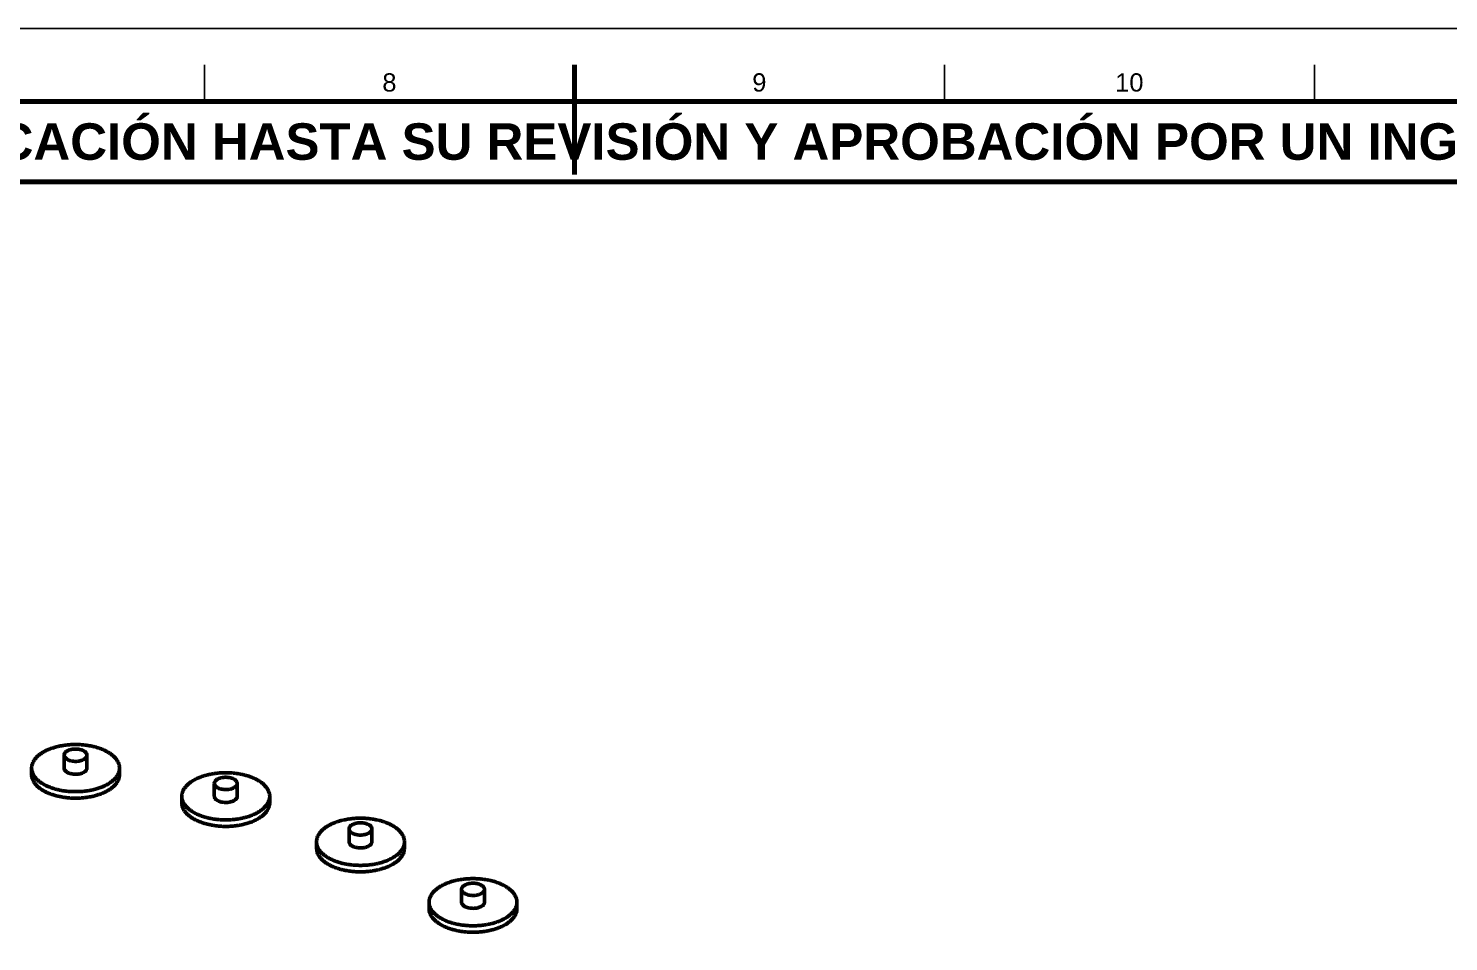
# Model space of a CAD drawing. Header units: millimetres. Extents: x 0 to 841, y 0 to 594.
# Drawn here: x 350.7 to 545.3, y 468.9 to 594 of the extents above; entities that cross this region are included whole.
import ezdxf
from ezdxf.enums import TextEntityAlignment as Align

# ---------------------------------------------------------------- set-up
doc = ezdxf.new("R2010")
doc.units = ezdxf.units.MM
for name, color, linetype, lineweight in [('FINA', 7, 'CONTINUOUS', 25), ('MARCO', 7, 'CONTINUOUS', 70), ('TXT', 7, 'CONTINUOUS', 25), ('VIS', 7, 'CONTINUOUS', 50)]:
    doc.layers.add(name, color=color, linetype=linetype, lineweight=lineweight)
doc.styles.add('STD', font='LiberationSans-Regular.ttf')
doc.styles.add('STDB', font='LiberationSans-Bold.ttf')

msp = doc.modelspace()

# ---------------------------------------------------------------- linework, layer by layer
at = {"layer": 'FINA'}
for p, q in [((374.81, 584), (374.81, 589)), ((425.5, 584), (425.5, 589)), ((476.19, 584), (476.19, 589)), ((526.88, 584), (526.88, 589))]:
    msp.add_line(p, q, dxfattribs=at)
msp.add_lwpolyline([(0, 0), (841, 0), (841, 594), (0, 594)], close=True, dxfattribs=at)
at = {"layer": 'MARCO'}
msp.add_line((425.5, 589), (425.5, 574), dxfattribs=at)
for points in [[(20, 10), (831, 10), (831, 584), (20, 584)], [(20, 573), (831, 573), (831, 584), (20, 584)]]:
    msp.add_lwpolyline(points, close=True, dxfattribs=at)
at = {"layer": 'VIS'}
for points in [[(363.18, 492.67), (363.18, 492.79), (363.17, 492.91), (363.15, 493.03), (363.12, 493.14), (363.08, 493.26), (363.04, 493.37), (362.99, 493.48), (362.93, 493.59), (362.87, 493.69), (362.8, 493.79), (362.73, 493.89), (362.66, 493.99), (362.58, 494.08), (362.5, 494.17), (362.41, 494.25), (362.32, 494.33), (362.23, 494.41), (362.14, 494.49), (362.04, 494.56), (361.94, 494.63), (361.84, 494.7), (361.74, 494.77), (361.64, 494.83), (361.53, 494.89), (361.43, 494.95), (361.32, 495), (361.21, 495.06), (361.1, 495.11), (360.99, 495.16), (360.88, 495.21), (360.77, 495.25), (360.66, 495.3), (360.54, 495.34), (360.43, 495.38), (360.32, 495.42), (360.2, 495.46), (360.09, 495.49), (359.97, 495.53), (359.85, 495.56), (359.74, 495.59), (359.62, 495.62), (359.5, 495.65), (359.38, 495.67), (359.26, 495.7), (359.15, 495.72), (359.03, 495.74), (358.91, 495.76), (358.79, 495.78), (358.67, 495.8), (358.55, 495.81), (358.43, 495.83), (358.31, 495.84), (358.19, 495.85), (358.07, 495.86), (357.95, 495.87), (357.83, 495.88), (357.71, 495.89), (357.59, 495.89), (357.47, 495.89), (357.34, 495.9), (357.22, 495.9), (357.1, 495.9), (356.98, 495.9), (356.86, 495.89), (356.74, 495.89), (356.62, 495.89), (356.5, 495.88), (356.38, 495.87), (356.26, 495.86), (356.14, 495.85), (356.02, 495.84), (355.9, 495.83), (355.78, 495.81), (355.66, 495.8), (355.54, 495.78), (355.42, 495.76), (355.3, 495.74), (355.18, 495.72), (355.06, 495.7), (354.94, 495.67), (354.83, 495.65), (354.71, 495.62), (354.59, 495.59), (354.47, 495.56), (354.36, 495.53), (354.24, 495.49), (354.13, 495.46), (354.01, 495.42), (353.9, 495.38), (353.78, 495.34), (353.67, 495.3), (353.56, 495.25), (353.44, 495.21), (353.33, 495.16), (353.22, 495.11), (353.11, 495.06), (353.01, 495), (352.9, 494.95), (352.79, 494.89), (352.69, 494.83), (352.59, 494.77), (352.48, 494.7), (352.39, 494.63), (352.29, 494.56), (352.19, 494.49), (352.1, 494.41), (352.01, 494.33), (351.92, 494.25), (351.83, 494.17), (351.75, 494.08), (351.67, 493.99), (351.59, 493.89), (351.52, 493.79), (351.46, 493.69), (351.39, 493.59), (351.34, 493.48), (351.29, 493.37), (351.25, 493.26), (351.21, 493.14), (351.18, 493.03), (351.16, 492.91), (351.15, 492.79), (351.14, 492.67)], [(358.73, 494.43), (358.72, 494.55), (358.67, 494.67), (358.61, 494.77), (358.52, 494.85), (358.43, 494.93), (358.33, 495), (358.22, 495.06), (358.11, 495.11), (358, 495.15), (357.88, 495.18), (357.76, 495.21), (357.65, 495.24), (357.53, 495.25), (357.41, 495.27), (357.28, 495.27), (357.16, 495.28), (357.04, 495.27), (356.92, 495.27), (356.8, 495.25), (356.68, 495.24), (356.56, 495.21), (356.44, 495.18), (356.33, 495.15), (356.22, 495.11), (356.1, 495.06), (356, 495), (355.9, 494.93), (355.8, 494.85), (355.72, 494.77), (355.65, 494.67), (355.61, 494.55), (355.59, 494.43)], [(355.59, 494.43), (355.61, 494.31), (355.66, 494.2), (355.73, 494.1), (355.81, 494.01), (355.91, 493.93), (356.01, 493.86), (356.12, 493.8), (356.23, 493.75), (356.35, 493.71), (356.47, 493.68), (356.59, 493.65), (356.71, 493.63), (356.83, 493.61), (356.95, 493.6), (357.08, 493.59), (357.2, 493.59), (357.32, 493.59), (357.45, 493.6), (357.57, 493.62), (357.69, 493.64), (357.81, 493.67), (357.93, 493.7), (358.05, 493.74), (358.16, 493.78), (358.27, 493.84)], [(355.59, 494.43), (355.59, 492.67)], [(358.27, 493.84), (358.39, 493.9), (358.49, 493.98), (358.59, 494.08), (358.66, 494.18), (358.71, 494.3), (358.73, 494.43)], [(358.73, 494.43), (358.73, 492.67)], [(351.14, 492.67), (351.15, 492.55), (351.16, 492.43), (351.18, 492.31), (351.21, 492.19), (351.25, 492.07), (351.29, 491.96), (351.34, 491.85), (351.39, 491.74), (351.46, 491.64), (351.52, 491.54), (351.59, 491.44), (351.67, 491.35), (351.75, 491.26), (351.83, 491.17), (351.92, 491.08), (352, 491), (352.1, 490.92), (352.19, 490.85), (352.29, 490.77), (352.38, 490.7), (352.48, 490.63), (352.58, 490.57), (352.69, 490.51), (352.79, 490.45), (352.9, 490.39), (353, 490.33), (353.11, 490.28), (353.22, 490.22), (353.33, 490.17), (353.44, 490.13), (353.55, 490.08), (353.67, 490.04), (353.78, 489.99), (353.89, 489.95), (354.01, 489.92), (354.12, 489.88), (354.24, 489.84), (354.35, 489.81), (354.47, 489.78), (354.59, 489.75), (354.7, 489.72), (354.82, 489.69), (354.94, 489.66), (355.06, 489.64), (355.18, 489.62), (355.3, 489.59), (355.41, 489.57), (355.53, 489.56), (355.65, 489.54), (355.77, 489.52), (355.89, 489.51), (356.01, 489.49), (356.13, 489.48), (356.25, 489.47), (356.37, 489.46), (356.49, 489.46), (356.61, 489.45), (356.74, 489.44), (356.86, 489.44), (356.98, 489.44), (357.1, 489.44), (357.22, 489.44), (357.34, 489.44), (357.46, 489.44), (357.58, 489.44), (357.7, 489.45), (357.82, 489.45), (357.94, 489.46), (358.06, 489.47), (358.18, 489.48), (358.3, 489.49), (358.42, 489.51), (358.54, 489.52), (358.66, 489.54), (358.78, 489.55), (358.9, 489.57), (359.02, 489.59), (359.14, 489.61), (359.26, 489.64), (359.38, 489.66), (359.49, 489.69), (359.61, 489.71), (359.73, 489.74), (359.85, 489.77), (359.96, 489.81), (360.08, 489.84), (360.19, 489.87), (360.31, 489.91), (360.42, 489.95), (360.54, 489.99), (360.65, 490.03), (360.76, 490.08), (360.87, 490.12), (360.99, 490.17), (361.1, 490.22), (361.2, 490.27), (361.31, 490.33), (361.42, 490.38)], [(351.14, 492.67), (351.14, 491.78)], [(355.59, 492.67), (355.61, 492.55), (355.66, 492.43), (355.73, 492.33), (355.81, 492.24), (355.91, 492.16), (356.01, 492.1), (356.12, 492.04), (356.23, 491.99), (356.35, 491.95), (356.47, 491.91), (356.59, 491.88), (356.71, 491.86), (356.83, 491.84), (356.95, 491.83), (357.08, 491.83), (357.2, 491.82), (357.32, 491.83), (357.45, 491.84), (357.57, 491.85), (357.69, 491.87), (357.81, 491.9), (357.93, 491.93), (358.05, 491.97), (358.16, 492.02), (358.27, 492.07)], [(358.27, 492.07), (358.39, 492.14), (358.49, 492.22), (358.59, 492.31), (358.66, 492.42), (358.71, 492.54), (358.73, 492.67)], [(361.42, 490.38), (361.53, 490.44), (361.63, 490.5), (361.73, 490.56), (361.84, 490.63), (361.94, 490.7), (362.03, 490.77), (362.13, 490.84), (362.23, 490.92), (362.32, 491), (362.41, 491.08), (362.49, 491.16), (362.58, 491.25), (362.66, 491.34), (362.73, 491.44), (362.8, 491.54), (362.87, 491.64), (362.93, 491.74), (362.99, 491.85), (363.04, 491.96), (363.08, 492.07), (363.12, 492.19), (363.14, 492.31), (363.17, 492.43), (363.18, 492.55), (363.18, 492.67)], [(363.18, 492.67), (363.18, 491.78)], [(351.14, 491.78), (351.15, 491.66), (351.16, 491.54), (351.18, 491.42), (351.21, 491.31), (351.25, 491.19), (351.29, 491.08), (351.34, 490.97), (351.39, 490.86), (351.46, 490.76), (351.52, 490.66), (351.59, 490.56), (351.67, 490.46), (351.75, 490.37), (351.83, 490.29), (351.92, 490.2), (352, 490.12), (352.1, 490.04), (352.19, 489.96), (352.29, 489.89), (352.38, 489.82), (352.48, 489.75), (352.58, 489.69), (352.69, 489.62), (352.79, 489.56), (352.9, 489.5), (353, 489.45), (353.11, 489.39), (353.22, 489.34), (353.33, 489.29), (353.44, 489.24), (353.55, 489.2), (353.67, 489.15), (353.78, 489.11), (353.89, 489.07), (354.01, 489.03), (354.12, 488.99), (354.24, 488.96), (354.35, 488.93), (354.47, 488.89), (354.59, 488.86), (354.7, 488.83), (354.82, 488.81), (354.94, 488.78), (355.06, 488.76), (355.18, 488.73), (355.3, 488.71), (355.41, 488.69), (355.53, 488.67), (355.65, 488.66), (355.77, 488.64), (355.89, 488.63), (356.01, 488.61), (356.13, 488.6), (356.25, 488.59), (356.37, 488.58), (356.49, 488.57), (356.61, 488.57), (356.74, 488.56), (356.86, 488.56), (356.98, 488.55), (357.1, 488.55), (357.22, 488.55), (357.34, 488.55), (357.46, 488.56), (357.58, 488.56), (357.7, 488.57), (357.82, 488.57), (357.94, 488.58), (358.06, 488.59), (358.18, 488.6), (358.3, 488.61), (358.42, 488.62), (358.54, 488.64), (358.66, 488.65), (358.78, 488.67), (358.9, 488.69), (359.02, 488.71), (359.14, 488.73), (359.26, 488.75), (359.38, 488.78), (359.49, 488.8), (359.61, 488.83), (359.73, 488.86), (359.85, 488.89), (359.96, 488.92), (360.08, 488.96), (360.19, 488.99), (360.31, 489.03), (360.42, 489.07), (360.54, 489.11), (360.65, 489.15), (360.76, 489.19), (360.87, 489.24), (360.99, 489.29), (361.1, 489.34), (361.2, 489.39), (361.31, 489.44), (361.42, 489.5)], [(361.42, 489.5), (361.53, 489.56), (361.63, 489.62), (361.73, 489.68), (361.84, 489.75), (361.94, 489.81), (362.03, 489.89), (362.13, 489.96), (362.23, 490.04), (362.32, 490.11), (362.41, 490.2), (362.49, 490.28), (362.58, 490.37), (362.66, 490.46), (362.73, 490.56), (362.8, 490.65), (362.87, 490.75), (362.93, 490.86), (362.99, 490.97), (363.04, 491.08), (363.08, 491.19), (363.12, 491.31), (363.14, 491.42), (363.17, 491.54), (363.18, 491.66), (363.18, 491.78)], [(383.76, 488.8), (383.76, 488.92), (383.74, 489.04), (383.72, 489.16), (383.69, 489.28), (383.66, 489.39), (383.61, 489.51), (383.56, 489.62), (383.51, 489.72), (383.45, 489.83), (383.38, 489.93), (383.31, 490.03), (383.23, 490.12), (383.16, 490.21), (383.07, 490.3), (382.99, 490.39), (382.9, 490.47), (382.81, 490.55), (382.71, 490.62), (382.62, 490.7), (382.52, 490.77), (382.42, 490.83), (382.32, 490.9), (382.21, 490.96), (382.11, 491.02), (382, 491.08), (381.9, 491.14), (381.79, 491.19), (381.68, 491.24), (381.57, 491.29), (381.46, 491.34), (381.35, 491.39), (381.23, 491.43), (381.12, 491.48), (381.01, 491.52), (380.89, 491.55), (380.78, 491.59), (380.66, 491.63), (380.55, 491.66), (380.43, 491.69), (380.31, 491.72), (380.2, 491.75), (380.08, 491.78), (379.96, 491.81), (379.84, 491.83), (379.72, 491.85), (379.6, 491.87), (379.49, 491.89), (379.37, 491.91), (379.25, 491.93), (379.13, 491.95), (379.01, 491.96), (378.89, 491.97), (378.77, 491.99), (378.65, 492), (378.53, 492.01), (378.4, 492.01), (378.28, 492.02), (378.16, 492.03), (378.04, 492.03), (377.92, 492.03), (377.8, 492.03), (377.68, 492.03), (377.56, 492.03), (377.44, 492.03), (377.32, 492.03), (377.2, 492.02), (377.08, 492.01), (376.96, 492.01), (376.84, 492), (376.71, 491.99), (376.59, 491.97), (376.47, 491.96), (376.35, 491.95), (376.23, 491.93), (376.12, 491.91), (376, 491.89), (375.88, 491.87), (375.76, 491.85), (375.64, 491.83), (375.52, 491.81), (375.4, 491.78), (375.29, 491.75), (375.17, 491.72), (375.05, 491.69), (374.93, 491.66), (374.82, 491.63), (374.7, 491.59), (374.59, 491.55), (374.47, 491.52), (374.36, 491.48), (374.25, 491.43), (374.13, 491.39), (374.02, 491.34), (373.91, 491.29), (373.8, 491.24), (373.69, 491.19), (373.58, 491.14), (373.48, 491.08), (373.37, 491.02), (373.27, 490.96), (373.16, 490.9), (373.06, 490.83), (372.96, 490.77), (372.86, 490.7), (372.77, 490.62), (372.67, 490.55), (372.58, 490.47), (372.49, 490.39), (372.41, 490.3), (372.33, 490.21), (372.25, 490.12), (372.17, 490.03), (372.1, 489.93), (372.03, 489.83), (371.97, 489.72), (371.92, 489.62), (371.87, 489.51), (371.82, 489.39), (371.79, 489.28), (371.76, 489.16), (371.74, 489.04), (371.73, 488.92), (371.72, 488.8)], [(379.31, 490.57), (379.29, 490.69), (379.25, 490.8), (379.18, 490.9), (379.1, 490.99), (379.01, 491.07), (378.91, 491.13), (378.8, 491.19), (378.69, 491.24), (378.58, 491.28), (378.46, 491.32), (378.34, 491.35), (378.22, 491.37), (378.1, 491.39), (377.98, 491.4), (377.86, 491.41), (377.74, 491.41), (377.62, 491.41), (377.5, 491.4), (377.38, 491.39), (377.26, 491.37), (377.14, 491.35), (377.02, 491.32), (376.91, 491.28), (376.79, 491.24), (376.68, 491.19), (376.58, 491.13), (376.47, 491.07), (376.38, 490.99), (376.3, 490.9), (376.23, 490.8), (376.19, 490.69), (376.17, 490.57)], [(376.17, 490.57), (376.19, 490.45), (376.23, 490.33), (376.3, 490.23), (376.39, 490.14), (376.48, 490.06), (376.59, 490), (376.7, 489.94), (376.81, 489.89), (376.93, 489.85), (377.04, 489.81), (377.16, 489.78), (377.29, 489.76), (377.41, 489.74), (377.53, 489.73), (377.65, 489.73), (377.78, 489.72), (377.9, 489.73), (378.02, 489.74), (378.15, 489.75), (378.27, 489.77), (378.39, 489.8), (378.51, 489.83), (378.63, 489.87), (378.74, 489.92), (378.85, 489.97)], [(376.17, 490.57), (376.17, 488.8)], [(378.85, 489.97), (378.96, 490.04), (379.07, 490.12), (379.16, 490.21), (379.24, 490.32), (379.29, 490.44), (379.31, 490.57)], [(379.31, 490.57), (379.31, 488.8)], [(371.72, 488.8), (371.73, 488.68), (371.74, 488.56), (371.76, 488.44), (371.79, 488.32), (371.82, 488.21), (371.87, 488.1), (371.92, 487.99), (371.97, 487.88), (372.03, 487.78), (372.1, 487.67), (372.17, 487.58), (372.25, 487.48), (372.32, 487.39), (372.41, 487.3), (372.49, 487.22), (372.58, 487.14), (372.67, 487.06), (372.77, 486.98), (372.86, 486.91), (372.96, 486.84), (373.06, 486.77), (373.16, 486.7), (373.26, 486.64), (373.37, 486.58), (373.47, 486.52), (373.58, 486.46), (373.69, 486.41), (373.8, 486.36), (373.91, 486.31), (374.02, 486.26), (374.13, 486.22), (374.24, 486.17), (374.36, 486.13), (374.47, 486.09), (374.58, 486.05), (374.7, 486.01), (374.82, 485.98), (374.93, 485.94), (375.05, 485.91), (375.16, 485.88), (375.28, 485.85), (375.4, 485.82), (375.52, 485.8), (375.64, 485.77), (375.75, 485.75), (375.87, 485.73), (375.99, 485.71), (376.11, 485.69), (376.23, 485.67), (376.35, 485.66), (376.47, 485.64), (376.59, 485.63), (376.71, 485.62), (376.83, 485.61), (376.95, 485.6), (377.07, 485.59), (377.19, 485.58), (377.31, 485.58), (377.43, 485.57), (377.55, 485.57), (377.67, 485.57), (377.8, 485.57), (377.92, 485.57), (378.04, 485.57), (378.16, 485.58), (378.28, 485.58), (378.4, 485.59), (378.52, 485.6), (378.64, 485.61), (378.76, 485.62), (378.88, 485.63), (379, 485.64), (379.12, 485.66), (379.24, 485.67), (379.36, 485.69), (379.48, 485.71), (379.6, 485.73), (379.72, 485.75), (379.84, 485.77), (379.95, 485.8), (380.07, 485.82), (380.19, 485.85), (380.31, 485.88), (380.42, 485.91), (380.54, 485.94), (380.66, 485.97), (380.77, 486.01), (380.89, 486.05), (381, 486.08), (381.11, 486.13), (381.23, 486.17), (381.34, 486.21), (381.45, 486.26), (381.56, 486.3), (381.67, 486.35), (381.78, 486.41), (381.89, 486.46), (382, 486.52)], [(371.72, 488.8), (371.72, 487.92)], [(376.17, 488.8), (376.19, 488.68), (376.23, 488.57), (376.3, 488.46), (376.39, 488.37), (376.48, 488.3), (376.59, 488.23), (376.7, 488.17), (376.81, 488.12), (376.93, 488.08), (377.04, 488.05), (377.16, 488.02), (377.29, 487.99), (377.41, 487.98), (377.53, 487.97), (377.65, 487.96), (377.78, 487.96), (377.9, 487.96), (378.02, 487.97), (378.15, 487.99), (378.27, 488.01), (378.39, 488.03), (378.51, 488.07), (378.63, 488.1), (378.74, 488.15), (378.85, 488.21)], [(378.85, 488.21), (378.96, 488.27), (379.07, 488.35), (379.16, 488.44), (379.24, 488.55), (379.29, 488.67), (379.31, 488.8)], [(382, 486.52), (382.1, 486.57), (382.21, 486.64), (382.31, 486.7), (382.41, 486.76), (382.51, 486.83), (382.61, 486.9), (382.71, 486.98), (382.8, 487.05), (382.89, 487.13), (382.98, 487.21), (383.07, 487.3), (383.15, 487.39), (383.23, 487.48), (383.31, 487.57), (383.38, 487.67), (383.45, 487.77), (383.51, 487.88), (383.56, 487.98), (383.61, 488.09), (383.66, 488.21), (383.69, 488.32), (383.72, 488.44), (383.74, 488.56), (383.76, 488.68), (383.76, 488.8)], [(383.76, 488.8), (383.76, 487.92)], [(371.72, 487.92), (371.73, 487.8), (371.74, 487.68), (371.76, 487.56), (371.79, 487.44), (371.82, 487.33), (371.87, 487.21), (371.92, 487.1), (371.97, 487), (372.03, 486.89), (372.1, 486.79), (372.17, 486.69), (372.25, 486.6), (372.32, 486.51), (372.41, 486.42), (372.49, 486.33), (372.58, 486.25), (372.67, 486.17), (372.77, 486.1), (372.86, 486.02), (372.96, 485.95), (373.06, 485.89), (373.16, 485.82), (373.26, 485.76), (373.37, 485.7), (373.47, 485.64), (373.58, 485.58), (373.69, 485.53), (373.8, 485.48), (373.91, 485.43), (374.02, 485.38), (374.13, 485.33), (374.24, 485.29), (374.36, 485.25), (374.47, 485.21), (374.58, 485.17), (374.7, 485.13), (374.82, 485.09), (374.93, 485.06), (375.05, 485.03), (375.16, 485), (375.28, 484.97), (375.4, 484.94), (375.52, 484.92), (375.64, 484.89), (375.75, 484.87), (375.87, 484.85), (375.99, 484.83), (376.11, 484.81), (376.23, 484.79), (376.35, 484.77), (376.47, 484.76), (376.59, 484.75), (376.71, 484.73), (376.83, 484.72), (376.95, 484.71), (377.07, 484.71), (377.19, 484.7), (377.31, 484.69), (377.43, 484.69), (377.55, 484.69), (377.67, 484.69), (377.8, 484.69), (377.92, 484.69), (378.04, 484.69), (378.16, 484.69), (378.28, 484.7), (378.4, 484.71), (378.52, 484.71), (378.64, 484.72), (378.76, 484.73), (378.88, 484.74), (379, 484.76), (379.12, 484.77), (379.24, 484.79), (379.36, 484.81), (379.48, 484.82), (379.6, 484.84), (379.72, 484.87), (379.84, 484.89), (379.95, 484.91), (380.07, 484.94), (380.19, 484.97), (380.31, 484.99), (380.42, 485.03), (380.54, 485.06), (380.66, 485.09), (380.77, 485.13), (380.89, 485.16), (381, 485.2), (381.11, 485.24), (381.23, 485.28), (381.34, 485.33), (381.45, 485.37), (381.56, 485.42), (381.67, 485.47), (381.78, 485.52), (381.89, 485.58), (382, 485.63)], [(382, 485.63), (382.1, 485.69), (382.21, 485.75), (382.31, 485.82), (382.41, 485.88), (382.51, 485.95), (382.61, 486.02), (382.71, 486.09), (382.8, 486.17), (382.89, 486.25), (382.98, 486.33), (383.07, 486.42), (383.15, 486.5), (383.23, 486.6), (383.31, 486.69), (383.38, 486.79), (383.45, 486.89), (383.51, 486.99), (383.56, 487.1), (383.61, 487.21), (383.66, 487.32), (383.69, 487.44), (383.72, 487.56), (383.74, 487.68), (383.76, 487.8), (383.76, 487.92)], [(402.22, 482.57), (402.21, 482.69), (402.2, 482.82), (402.18, 482.93), (402.15, 483.05), (402.12, 483.17), (402.07, 483.28), (402.02, 483.39), (401.97, 483.5), (401.91, 483.6), (401.84, 483.7), (401.77, 483.8), (401.69, 483.89), (401.61, 483.99), (401.53, 484.07), (401.45, 484.16), (401.36, 484.24), (401.27, 484.32), (401.17, 484.4), (401.08, 484.47), (400.98, 484.54), (400.88, 484.61), (400.78, 484.67), (400.67, 484.74), (400.57, 484.8), (400.46, 484.86), (400.36, 484.91), (400.25, 484.97), (400.14, 485.02), (400.03, 485.07), (399.92, 485.12), (399.81, 485.16), (399.69, 485.21), (399.58, 485.25), (399.47, 485.29), (399.35, 485.33), (399.24, 485.36), (399.12, 485.4), (399.01, 485.43), (398.89, 485.47), (398.77, 485.5), (398.65, 485.52), (398.54, 485.55), (398.42, 485.58), (398.3, 485.6), (398.18, 485.63), (398.06, 485.65), (397.94, 485.67), (397.82, 485.69), (397.71, 485.7), (397.59, 485.72), (397.47, 485.73), (397.35, 485.75), (397.23, 485.76), (397.1, 485.77), (396.98, 485.78), (396.86, 485.79), (396.74, 485.79), (396.62, 485.8), (396.5, 485.8), (396.38, 485.8), (396.26, 485.81), (396.14, 485.81), (396.02, 485.8), (395.9, 485.8), (395.78, 485.8), (395.66, 485.79), (395.54, 485.79), (395.41, 485.78), (395.29, 485.77), (395.17, 485.76), (395.05, 485.75), (394.93, 485.73), (394.81, 485.72), (394.69, 485.7), (394.57, 485.69), (394.45, 485.67), (394.34, 485.65), (394.22, 485.63), (394.1, 485.6), (393.98, 485.58), (393.86, 485.55), (393.74, 485.52), (393.63, 485.5), (393.51, 485.47), (393.39, 485.43), (393.28, 485.4), (393.16, 485.36), (393.05, 485.33), (392.93, 485.29), (392.82, 485.25), (392.71, 485.21), (392.59, 485.16), (392.48, 485.12), (392.37, 485.07), (392.26, 485.02), (392.15, 484.97), (392.04, 484.91), (391.94, 484.86), (391.83, 484.8), (391.73, 484.74), (391.62, 484.67), (391.52, 484.61), (391.42, 484.54), (391.32, 484.47), (391.23, 484.4), (391.13, 484.32), (391.04, 484.24), (390.95, 484.16), (390.87, 484.07), (390.78, 483.99), (390.71, 483.89), (390.63, 483.8), (390.56, 483.7), (390.49, 483.6), (390.43, 483.5), (390.38, 483.39), (390.33, 483.28), (390.28, 483.17), (390.25, 483.05), (390.22, 482.93), (390.2, 482.82), (390.18, 482.69), (390.18, 482.57)], [(397.77, 484.34), (397.75, 484.46), (397.71, 484.57), (397.64, 484.67), (397.56, 484.76), (397.47, 484.84), (397.36, 484.91), (397.26, 484.96), (397.15, 485.01), (397.03, 485.05), (396.92, 485.09), (396.8, 485.12), (396.68, 485.14), (396.56, 485.16), (396.44, 485.17), (396.32, 485.18), (396.2, 485.18), (396.08, 485.18), (395.96, 485.17), (395.84, 485.16), (395.72, 485.14), (395.6, 485.12), (395.48, 485.09), (395.36, 485.05), (395.25, 485.01), (395.14, 484.96), (395.03, 484.91), (394.93, 484.84), (394.84, 484.76), (394.76, 484.67), (394.69, 484.57), (394.65, 484.46), (394.63, 484.34)], [(390.18, 482.57), (390.18, 482.45), (390.2, 482.33), (390.22, 482.21), (390.25, 482.1), (390.28, 481.98), (390.33, 481.87), (390.37, 481.76), (390.43, 481.65), (390.49, 481.55), (390.56, 481.45), (390.63, 481.35), (390.7, 481.26), (390.78, 481.16), (390.87, 481.08), (390.95, 480.99), (391.04, 480.91), (391.13, 480.83), (391.23, 480.75), (391.32, 480.68), (391.42, 480.61), (391.52, 480.54), (391.62, 480.48), (391.72, 480.41), (391.83, 480.35), (391.93, 480.29), (392.04, 480.24), (392.15, 480.18), (392.26, 480.13), (392.37, 480.08), (392.48, 480.03), (392.59, 479.99), (392.7, 479.94), (392.82, 479.9), (392.93, 479.86), (393.04, 479.82), (393.16, 479.79), (393.27, 479.75), (393.39, 479.72), (393.51, 479.68), (393.62, 479.65), (393.74, 479.62), (393.86, 479.6), (393.98, 479.57), (394.09, 479.55), (394.21, 479.52), (394.33, 479.5), (394.45, 479.48), (394.57, 479.46), (394.69, 479.45), (394.81, 479.43), (394.93, 479.42), (395.05, 479.4), (395.17, 479.39), (395.29, 479.38), (395.41, 479.37), (395.53, 479.36), (395.65, 479.36), (395.77, 479.35), (395.89, 479.35), (396.01, 479.34), (396.13, 479.34), (396.25, 479.34), (396.38, 479.34), (396.5, 479.35), (396.62, 479.35), (396.74, 479.36), (396.86, 479.36), (396.98, 479.37), (397.1, 479.38), (397.22, 479.39), (397.34, 479.4), (397.46, 479.41), (397.58, 479.43), (397.7, 479.44), (397.82, 479.46), (397.94, 479.48), (398.06, 479.5), (398.18, 479.52), (398.29, 479.54), (398.41, 479.57), (398.53, 479.59), (398.65, 479.62), (398.77, 479.65), (398.88, 479.68), (399, 479.71), (399.11, 479.75), (399.23, 479.78), (399.35, 479.82), (399.46, 479.86), (399.57, 479.9), (399.69, 479.94), (399.8, 479.98), (399.91, 480.03), (400.02, 480.08), (400.13, 480.13), (400.24, 480.18), (400.35, 480.23), (400.46, 480.29)], [(390.18, 482.57), (390.18, 481.69)], [(394.63, 484.34), (394.65, 484.22), (394.69, 484.1), (394.76, 484), (394.85, 483.91), (394.94, 483.84), (395.05, 483.77), (395.16, 483.71), (395.27, 483.66), (395.38, 483.62), (395.5, 483.58), (395.62, 483.56), (395.74, 483.53), (395.87, 483.52), (395.99, 483.5), (396.11, 483.5), (396.24, 483.5), (396.36, 483.5), (396.48, 483.51), (396.61, 483.53), (396.73, 483.55), (396.85, 483.57), (396.97, 483.61), (397.08, 483.64), (397.2, 483.69), (397.31, 483.74)], [(394.63, 484.34), (394.63, 482.57)], [(394.63, 482.57), (394.65, 482.45), (394.69, 482.34), (394.76, 482.24), (394.85, 482.15), (394.94, 482.07), (395.05, 482), (395.16, 481.94), (395.27, 481.9), (395.38, 481.85), (395.5, 481.82), (395.62, 481.79), (395.74, 481.77), (395.87, 481.75), (395.99, 481.74), (396.11, 481.73), (396.24, 481.73), (396.36, 481.74), (396.48, 481.74), (396.61, 481.76), (396.73, 481.78), (396.85, 481.81), (396.97, 481.84), (397.08, 481.88), (397.2, 481.92), (397.31, 481.98)], [(397.31, 483.74), (397.42, 483.81), (397.53, 483.89), (397.62, 483.98), (397.7, 484.09), (397.75, 484.21), (397.77, 484.34)], [(397.31, 481.98), (397.42, 482.05), (397.53, 482.12), (397.62, 482.22), (397.7, 482.32), (397.75, 482.44), (397.77, 482.57)], [(397.77, 484.34), (397.77, 482.57)], [(400.46, 480.29), (400.56, 480.35), (400.67, 480.41), (400.77, 480.47), (400.87, 480.54), (400.97, 480.6), (401.07, 480.68), (401.17, 480.75), (401.26, 480.83), (401.35, 480.9), (401.44, 480.99), (401.53, 481.07), (401.61, 481.16), (401.69, 481.25), (401.77, 481.35), (401.84, 481.44), (401.91, 481.54), (401.97, 481.65), (402.02, 481.76), (402.07, 481.87), (402.12, 481.98), (402.15, 482.1), (402.18, 482.21), (402.2, 482.33), (402.21, 482.45), (402.22, 482.57)], [(402.22, 482.57), (402.22, 481.69)], [(390.18, 481.69), (390.18, 481.57), (390.2, 481.45), (390.22, 481.33), (390.25, 481.21), (390.28, 481.1), (390.33, 480.99), (390.37, 480.88), (390.43, 480.77), (390.49, 480.66), (390.56, 480.56), (390.63, 480.47), (390.7, 480.37), (390.78, 480.28), (390.87, 480.19), (390.95, 480.11), (391.04, 480.03), (391.13, 479.95), (391.23, 479.87), (391.32, 479.8), (391.42, 479.73), (391.52, 479.66), (391.62, 479.59), (391.72, 479.53), (391.83, 479.47), (391.93, 479.41), (392.04, 479.35), (392.15, 479.3), (392.26, 479.25), (392.37, 479.2), (392.48, 479.15), (392.59, 479.1), (392.7, 479.06), (392.82, 479.02), (392.93, 478.98), (393.04, 478.94), (393.16, 478.9), (393.27, 478.87), (393.39, 478.83), (393.51, 478.8), (393.62, 478.77), (393.74, 478.74), (393.86, 478.71), (393.98, 478.69), (394.09, 478.66), (394.21, 478.64), (394.33, 478.62), (394.45, 478.6), (394.57, 478.58), (394.69, 478.56), (394.81, 478.55), (394.93, 478.53), (395.05, 478.52), (395.17, 478.51), (395.29, 478.5), (395.41, 478.49), (395.53, 478.48), (395.65, 478.47), (395.77, 478.47), (395.89, 478.46), (396.01, 478.46), (396.13, 478.46), (396.25, 478.46), (396.38, 478.46), (396.5, 478.46), (396.62, 478.47), (396.74, 478.47), (396.86, 478.48), (396.98, 478.49), (397.1, 478.5), (397.22, 478.51), (397.34, 478.52), (397.46, 478.53), (397.58, 478.55), (397.7, 478.56), (397.82, 478.58), (397.94, 478.6), (398.06, 478.62), (398.18, 478.64), (398.29, 478.66), (398.41, 478.69), (398.53, 478.71), (398.65, 478.74), (398.77, 478.77), (398.88, 478.8), (399, 478.83), (399.11, 478.86), (399.23, 478.9), (399.35, 478.94), (399.46, 478.97), (399.57, 479.01), (399.69, 479.06), (399.8, 479.1), (399.91, 479.15), (400.02, 479.19), (400.13, 479.24), (400.24, 479.3), (400.35, 479.35), (400.46, 479.41)], [(400.46, 479.41), (400.56, 479.46), (400.67, 479.53), (400.77, 479.59), (400.87, 479.65), (400.97, 479.72), (401.07, 479.79), (401.17, 479.87), (401.26, 479.94), (401.35, 480.02), (401.44, 480.1), (401.53, 480.19), (401.61, 480.28), (401.69, 480.37), (401.77, 480.46), (401.84, 480.56), (401.91, 480.66), (401.97, 480.77), (402.02, 480.87), (402.07, 480.98), (402.12, 481.1), (402.15, 481.21), (402.18, 481.33), (402.2, 481.45), (402.21, 481.57), (402.22, 481.69)], [(417.63, 474.3), (417.63, 474.42), (417.62, 474.54), (417.6, 474.66), (417.57, 474.78), (417.53, 474.89), (417.49, 475), (417.44, 475.11), (417.38, 475.22), (417.32, 475.32), (417.26, 475.43), (417.18, 475.52), (417.11, 475.62), (417.03, 475.71), (416.95, 475.8), (416.86, 475.88), (416.77, 475.96), (416.68, 476.04), (416.59, 476.12), (416.49, 476.19), (416.39, 476.26), (416.29, 476.33), (416.19, 476.4), (416.09, 476.46), (415.98, 476.52), (415.88, 476.58), (415.77, 476.64), (415.66, 476.69), (415.55, 476.74), (415.44, 476.79), (415.33, 476.84), (415.22, 476.89), (415.11, 476.93), (415, 476.97), (414.88, 477.01), (414.77, 477.05), (414.65, 477.09), (414.54, 477.12), (414.42, 477.16), (414.3, 477.19), (414.19, 477.22), (414.07, 477.25), (413.95, 477.28), (413.83, 477.3), (413.72, 477.33), (413.6, 477.35), (413.48, 477.37), (413.36, 477.39), (413.24, 477.41), (413.12, 477.43), (413, 477.44), (412.88, 477.46), (412.76, 477.47), (412.64, 477.48), (412.52, 477.49), (412.4, 477.5), (412.28, 477.51), (412.16, 477.52), (412.04, 477.52), (411.92, 477.53), (411.8, 477.53), (411.68, 477.53), (411.55, 477.53), (411.43, 477.53), (411.31, 477.53), (411.19, 477.52), (411.07, 477.52), (410.95, 477.51), (410.83, 477.5), (410.71, 477.49), (410.59, 477.48), (410.47, 477.47), (410.35, 477.46), (410.23, 477.44), (410.11, 477.43), (409.99, 477.41), (409.87, 477.39), (409.75, 477.37), (409.63, 477.35), (409.51, 477.33), (409.39, 477.3), (409.28, 477.28), (409.16, 477.25), (409.04, 477.22), (408.93, 477.19), (408.81, 477.16), (408.69, 477.12), (408.58, 477.09), (408.46, 477.05), (408.35, 477.01), (408.23, 476.97), (408.12, 476.93), (408.01, 476.89), (407.9, 476.84), (407.79, 476.79), (407.68, 476.74), (407.57, 476.69), (407.46, 476.64), (407.35, 476.58), (407.25, 476.52), (407.14, 476.46), (407.04, 476.4), (406.94, 476.33), (406.84, 476.26), (406.74, 476.19), (406.64, 476.12), (406.55, 476.04), (406.46, 475.96), (406.37, 475.88), (406.28, 475.8), (406.2, 475.71), (406.12, 475.62), (406.05, 475.52), (405.97, 475.43), (405.91, 475.32), (405.85, 475.22), (405.79, 475.11), (405.74, 475), (405.7, 474.89), (405.66, 474.78), (405.63, 474.66), (405.61, 474.54), (405.6, 474.42), (405.6, 474.3)], [(413.18, 476.06), (413.17, 476.18), (413.12, 476.3), (413.06, 476.4), (412.97, 476.49), (412.88, 476.56), (412.78, 476.63), (412.67, 476.69), (412.56, 476.74), (412.45, 476.78), (412.33, 476.81), (412.22, 476.84), (412.1, 476.87), (411.98, 476.88), (411.86, 476.9), (411.74, 476.9), (411.61, 476.91), (411.49, 476.9), (411.37, 476.9), (411.25, 476.88), (411.13, 476.87), (411.01, 476.84), (410.9, 476.81), (410.78, 476.78), (410.67, 476.74), (410.56, 476.69), (410.45, 476.63), (410.35, 476.56), (410.25, 476.49), (410.17, 476.4), (410.11, 476.3), (410.06, 476.18), (410.04, 476.06)], [(410.04, 476.06), (410.06, 475.94), (410.11, 475.83), (410.18, 475.73), (410.26, 475.64), (410.36, 475.56), (410.46, 475.49), (410.57, 475.43), (410.68, 475.39), (410.8, 475.34), (410.92, 475.31), (411.04, 475.28), (411.16, 475.26), (411.28, 475.24), (411.41, 475.23), (411.53, 475.22), (411.65, 475.22), (411.78, 475.23), (411.9, 475.23), (412.02, 475.25), (412.14, 475.27), (412.26, 475.3), (412.38, 475.33), (412.5, 475.37), (412.61, 475.41), (412.73, 475.47)], [(410.04, 476.06), (410.04, 474.3)], [(412.73, 475.47), (412.84, 475.54), (412.94, 475.61), (413.04, 475.71), (413.11, 475.81), (413.17, 475.93), (413.18, 476.06)], [(413.18, 476.06), (413.18, 474.3)], [(405.6, 474.3), (405.6, 474.18), (405.61, 474.06), (405.63, 473.94), (405.66, 473.82), (405.7, 473.71), (405.74, 473.59), (405.79, 473.48), (405.85, 473.38), (405.91, 473.27), (405.97, 473.17), (406.04, 473.07), (406.12, 472.98), (406.2, 472.89), (406.28, 472.8), (406.37, 472.71), (406.46, 472.63), (406.55, 472.55), (406.64, 472.48), (406.74, 472.4), (406.84, 472.33), (406.93, 472.27), (407.04, 472.2), (407.14, 472.14), (407.24, 472.08), (407.35, 472.02), (407.46, 471.96), (407.56, 471.91), (407.67, 471.86), (407.78, 471.81), (407.89, 471.76), (408.01, 471.71), (408.12, 471.67), (408.23, 471.63), (408.34, 471.58), (408.46, 471.55), (408.57, 471.51), (408.69, 471.47), (408.81, 471.44), (408.92, 471.41), (409.04, 471.38), (409.16, 471.35), (409.27, 471.32), (409.39, 471.29), (409.51, 471.27), (409.63, 471.25), (409.75, 471.23), (409.87, 471.21), (409.99, 471.19), (410.1, 471.17), (410.22, 471.15), (410.34, 471.14), (410.46, 471.13), (410.58, 471.11), (410.7, 471.1), (410.83, 471.09), (410.95, 471.09), (411.07, 471.08), (411.19, 471.07), (411.31, 471.07), (411.43, 471.07), (411.55, 471.07), (411.67, 471.07), (411.79, 471.07), (411.91, 471.07), (412.03, 471.07), (412.15, 471.08), (412.27, 471.09), (412.39, 471.09), (412.51, 471.1), (412.63, 471.11), (412.75, 471.12), (412.87, 471.14), (412.99, 471.15), (413.11, 471.17), (413.23, 471.19), (413.35, 471.2), (413.47, 471.22), (413.59, 471.25), (413.71, 471.27), (413.83, 471.29), (413.95, 471.32), (414.06, 471.35), (414.18, 471.37), (414.3, 471.4), (414.41, 471.44), (414.53, 471.47), (414.65, 471.51), (414.76, 471.54), (414.87, 471.58), (414.99, 471.62), (415.1, 471.66), (415.21, 471.71), (415.33, 471.75), (415.44, 471.8), (415.55, 471.85), (415.66, 471.9), (415.76, 471.96), (415.87, 472.01)], [(405.6, 474.3), (405.6, 473.41)], [(405.6, 473.41), (405.6, 473.29), (405.61, 473.17), (405.63, 473.05), (405.66, 472.94), (405.7, 472.82), (405.74, 472.71), (405.79, 472.6), (405.85, 472.49), (405.91, 472.39), (405.97, 472.29), (406.04, 472.19), (406.12, 472.1), (406.2, 472), (406.28, 471.92), (406.37, 471.83), (406.46, 471.75), (406.55, 471.67), (406.64, 471.59), (406.74, 471.52), (406.84, 471.45), (406.93, 471.38), (407.04, 471.32), (407.14, 471.25), (407.24, 471.19), (407.35, 471.13), (407.46, 471.08), (407.56, 471.02), (407.67, 470.97), (407.78, 470.92), (407.89, 470.87), (408.01, 470.83), (408.12, 470.78), (408.23, 470.74), (408.34, 470.7), (408.46, 470.66), (408.57, 470.63), (408.69, 470.59), (408.81, 470.56), (408.92, 470.52), (409.04, 470.49), (409.16, 470.46), (409.27, 470.44), (409.39, 470.41), (409.51, 470.39), (409.63, 470.36), (409.75, 470.34), (409.87, 470.32), (409.99, 470.3), (410.1, 470.29), (410.22, 470.27), (410.34, 470.26), (410.46, 470.24), (410.58, 470.23), (410.7, 470.22), (410.83, 470.21), (410.95, 470.2), (411.07, 470.2), (411.19, 470.19), (411.31, 470.19), (411.43, 470.18), (411.55, 470.18), (411.67, 470.18), (411.79, 470.18), (411.91, 470.19), (412.03, 470.19), (412.15, 470.2), (412.27, 470.2), (412.39, 470.21), (412.51, 470.22), (412.63, 470.23), (412.75, 470.24), (412.87, 470.25), (412.99, 470.27), (413.11, 470.28), (413.23, 470.3), (413.35, 470.32), (413.47, 470.34), (413.59, 470.36), (413.71, 470.38), (413.83, 470.41), (413.95, 470.44), (414.06, 470.46), (414.18, 470.49), (414.3, 470.52), (414.41, 470.55), (414.53, 470.59), (414.65, 470.62), (414.76, 470.66), (414.87, 470.7), (414.99, 470.74), (415.1, 470.78), (415.21, 470.82), (415.33, 470.87), (415.44, 470.92), (415.55, 470.97), (415.66, 471.02), (415.76, 471.07), (415.87, 471.13)], [(410.04, 474.3), (410.06, 474.18), (410.11, 474.06), (410.18, 473.96), (410.26, 473.87), (410.36, 473.79), (410.46, 473.73), (410.57, 473.67), (410.68, 473.62), (410.8, 473.58), (410.92, 473.54), (411.04, 473.51), (411.16, 473.49), (411.28, 473.47), (411.41, 473.46), (411.53, 473.46), (411.65, 473.45), (411.78, 473.46), (411.9, 473.47), (412.02, 473.48), (412.14, 473.5), (412.26, 473.53), (412.38, 473.56), (412.5, 473.6), (412.61, 473.65), (412.73, 473.7)], [(412.73, 473.7), (412.84, 473.77), (412.94, 473.85), (413.04, 473.94), (413.11, 474.05), (413.17, 474.17), (413.18, 474.3)], [(415.87, 472.01), (415.98, 472.07), (416.08, 472.13), (416.19, 472.19), (416.29, 472.26), (416.39, 472.33), (416.49, 472.4), (416.58, 472.47), (416.68, 472.55), (416.77, 472.63), (416.86, 472.71), (416.94, 472.8), (417.03, 472.88), (417.11, 472.97), (417.18, 473.07), (417.25, 473.17), (417.32, 473.27), (417.38, 473.37), (417.44, 473.48), (417.49, 473.59), (417.53, 473.7), (417.57, 473.82), (417.6, 473.94), (417.62, 474.06), (417.63, 474.18), (417.63, 474.3)], [(415.87, 471.13), (415.98, 471.19), (416.08, 471.25), (416.19, 471.31), (416.29, 471.38), (416.39, 471.45), (416.49, 471.52), (416.58, 471.59), (416.68, 471.67), (416.77, 471.74), (416.86, 471.83), (416.94, 471.91), (417.03, 472), (417.11, 472.09), (417.18, 472.19), (417.25, 472.28), (417.32, 472.39), (417.38, 472.49), (417.44, 472.6), (417.49, 472.71), (417.53, 472.82), (417.57, 472.94), (417.6, 473.05), (417.62, 473.17), (417.63, 473.29), (417.63, 473.41)], [(417.63, 474.3), (417.63, 473.41)]]:
    msp.add_lwpolyline(points, dxfattribs=at)

# ---------------------------------------------------------------- texts
at = {"layer": 'TXT'}
for s, height, style, p in [('8', 2.5, 'STD', (400.16, 586.6)), ('9', 2.5, 'STD', (450.84, 586.6)), ('10', 2.5, 'STD', (501.53, 586.6)), ('ESTOS PLANOS NO SON VÁLIDOS PARA FABRICACIÓN HASTA SU REVISIÓN Y APROBACIÓN POR UN INGENIERO CALCULISTA HABILITADO.', 5, 'STDB', (425.5, 578.5))]:
    msp.add_text(s, height=height, dxfattribs=dict(at, style=style)).set_placement(p, align=Align.MIDDLE_CENTER)

doc.saveas('drawing.dxf')
